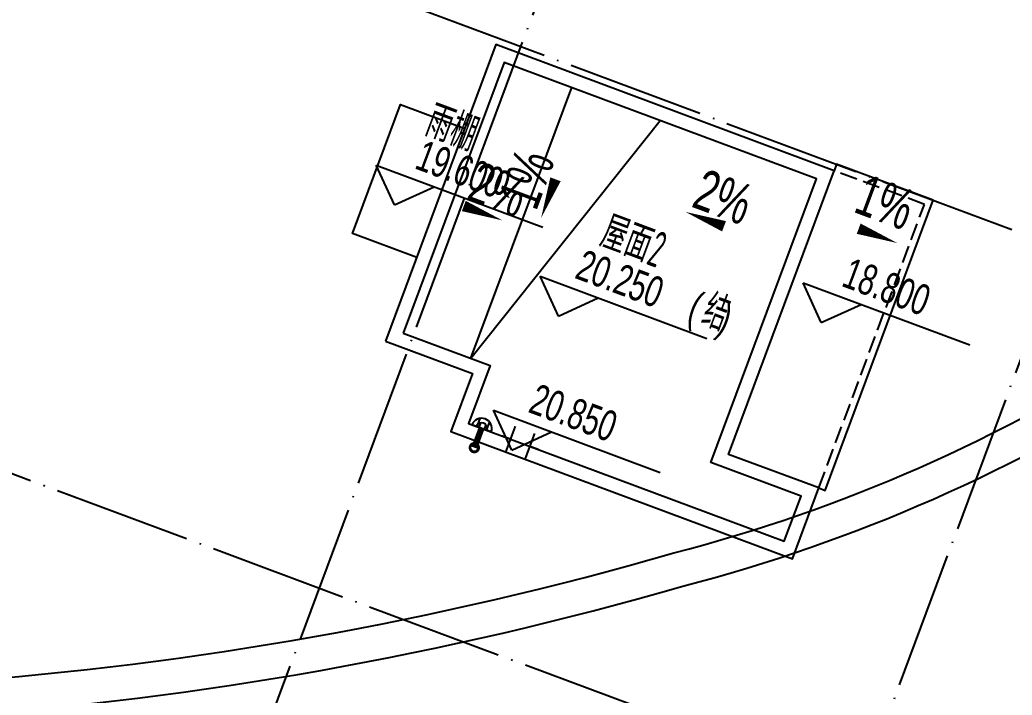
# Model space of a CAD drawing. Header units: millimetres. Extents: x 600121811 to 600690586, y 3472921280 to 3473279938.
# Drawn here: x 600545228 to 600559662, y 3473024699 to 3473034515 of the extents above; entities that cross this region are included whole.
import ezdxf
from ezdxf.enums import TextEntityAlignment as Align

# ---------------------------------------------------------------- set-up
doc = ezdxf.new("R2010")
doc.units = ezdxf.units.MM
doc.header["$LTSCALE"] = 1000
for name, pattern in [('AX-MALL-GIRD-200$0$DOTE', [2.4200000000000004, 2, -0.2, 0.02, -0.2]), ('AX-MALL-WALL-GJ$0$DASH', [0.35, 0.25, -0.1]), ('PX-MALL-PGJ-LG$0$CONTINOUS', [0]), ('PX-MALL-PGJ-LG$0$DASHDOT', [1, 0.5, -0.25, 0, -0.25])]:
    doc.linetypes.add(name, pattern=pattern)
for name, color, linetype in [('AX-MALL-DIM-PGJ$0$A-Anno-Dims', 3, 'CONTINUOUS'), ('AX-MALL-DIM-PGJ$0$A-Anno-Note', 241, 'CONTINUOUS'), ('AX-MALL-DIM-PGJ$0$A-Fixt', 81, 'CONTINUOUS'), ('AX-MALL-GIRD-200$0$A-Grid', 222, 'AX-MALL-GIRD-200$0$DOTE'), ('AX-MALL-GJ-200$0$A-Anno-Note', 241, 'CONTINUOUS'), ('AX-MALL-WALL-GJ$0$A-Anno-Levl', 201, 'CONTINUOUS'), ('AX-MALL-WALL-GJ$0$A-Anno-Note', 241, 'CONTINUOUS'), ('AX-MALL-WALL-GJ$0$A-Detl-Fine', 152, 'CONTINUOUS'), ('AX-MALL-WALL-GJ$0$A-Detl-Patt', 8, 'CONTINUOUS'), ('AX-MALL-WALL-GJ$0$A-Detl-Thin', 131, 'CONTINUOUS'), ('AX-MALL-WALL-GJ$0$A-SEE', 254, 'CONTINUOUS'), ('PX-MALL-PGJ-LG$0$P-Pipe-Risr', 7, 'CONTINUOUS'), ('PX-MALL-PGJ-LG$0$P-Pipe-Risr-Arch', 6, 'CONTINUOUS'), ('PX-MALL-PGJ-LG$0$P-Pipe-Risr-W100', 6, 'CONTINUOUS'), ('PX-MALL-PGJ-LG$0$P-Pipe-Risr-W50', 6, 'CONTINUOUS'), ('PX-MALL-PGJ-LG$0$P-Stom', 4, 'PX-MALL-PGJ-LG$0$DASHDOT'), ('PX-MALL-PGJ-LG$0$P-Stom-pipe', 4, 'PX-MALL-PGJ-LG$0$CONTINOUS'), ('PX-MALL-PGJ-LG$0$P-Stom-Strn', 120, 'CONTINUOUS'), ('PX-MALL-PGJ-LG$0$P-Stom-Strn-W100', 120, 'CONTINUOUS'), ('PX-MALL-PGJ-LG$0$P-Stom-Strn-W50', 120, 'CONTINUOUS'), ('PX-MALL-PGJ-LG$0$P-Stru', 40, 'CONTINUOUS')]:
    doc.layers.add(name, color=color, linetype=linetype)
doc.styles.add('AX-MALL-DIM-PGJ$0$_TCH_DIM', font='zy_en.shx', dxfattribs={"width": 0.7, "bigfont": 'zy_cn.shx'})
doc.styles.add('AX-MALL-WALL-GJ$0$_TCH_DIM', font='zy_en.shx', dxfattribs={"width": 0.7, "bigfont": 'zy_cn.shx'})
doc.styles.add('AX-MALL-WALL-GJ$0$STANDARD', font='GBENOR', dxfattribs={"bigfont": 'GBCBIG'})
doc.styles.add('PX-MALL-PGJ-LG$0$jzfz', font='jzfz_eng.shx', dxfattribs={"width": 0.6, "bigfont": 'jzfz_cnb.shx'})

# ---------------------------------------------------------------- blocks, each defined once
blk = doc.blocks.new('AX-MALL-GIRD-200')
at = {"layer": 'AX-MALL-GIRD-200$0$A-Grid'}
for p, q in [((600226689.7942976, 3473155506.95292), (600584585.7983962, 3473022180.189638)), ((600223757.4145118, 3473147635.412487), (600581653.41861, 3473014308.649205)), ((600537481.5499611, 3472993766.198546), (600576211.0889103, 3473097729.925627)), ((600545353.090394, 3472990833.81876), (600584082.6293433, 3473094797.545841))]:
    blk.add_line(p, q, dxfattribs=at)
blk = doc.blocks.new('AX-MALL-WALL-GJ$0$A$C3841687A')
at = {"layer": 'AX-MALL-WALL-GJ$0$A-Detl-Patt'}
for points in [[(1399.999999880791, 59849.99999809265), (1400.000000119209, 38561.06546878815, -0.2891341552693316), (-7086.701078891754, 25111.90190267563, -0.006611957542132409), (-9776.135731101036, 24157.98794841766)], [(-9711.77727675438, 23968.62589073181, 0.006632955152188892), (-7008.841141939163, 24927.45411157608, 0.2892976732896045), (1599.999999761581, 38561.06546926498), (1600.000000238419, 59849.99999952316)]]:
    blk.add_lwpolyline(points, format="xyb", dxfattribs=at)
blk = doc.blocks.new('AX-MALL-WALL-GJ$0$fgegrhrthr')
at = {"layer": 'AX-MALL-WALL-GJ$0$A-Detl-Fine', "color": 4}
for points in [[(415233.6004952192, 64754.90628814697, 0.1050166574726972), (434579.3773854971, 73589.37568044662)], [(415359.9187629223, 64270.79161167145, 0.1048949200193677), (434871.545194149, 73183.56277275085)]]:
    blk.add_lwpolyline(points, format="xyb", dxfattribs=at)
for radius, start, end in [(23485.73271437852, 304.9656507993169, 341.7672069937725), (23985.73271417651, 304.9820523584467, 341.7696217875574)]:
    blk.add_arc((421120.0508053303, 92835.83429384232), radius, start, end, dxfattribs=at)
blk = doc.blocks.new('AX-MALL-WALL-GJ')
at = {"layer": 'AX-MALL-WALL-GJ$0$A-Anno-Levl'}
for p, q in [((600550675.8784077, 3473031824.340154), (600550411.2805166, 3473032403.121594)), ((600550411.2805166, 3473032403.121594), (600552835.133174, 3473031500.165354)), ((600550675.8784077, 3473031824.340154), (600551254.6598482, 3473032088.938046)), ((600553061.5575199, 3473030209.520868), (600552796.9596286, 3473030788.302309)), ((600552796.9596286, 3473030788.302309), (600555220.8122859, 3473029885.346067)), ((600556884.9615915, 3473030114.478781), (600556620.3637004, 3473030693.260221)), ((600556620.3637004, 3473030693.260221), (600559044.2163577, 3473029790.303981)), ((600553061.5575199, 3473030209.520868), (600553640.3389604, 3473030474.118759)), ((600556884.9615915, 3473030114.478781), (600557463.743032, 3473030379.076672)), ((600552384.808131, 3473028260.798589), (600552120.2102399, 3473028839.580029)), ((600552120.2102399, 3473028839.580029), (600554544.0628972, 3473027936.623788)), ((600552384.808131, 3473028260.798589), (600552963.5895715, 3473028525.39648))]:
    blk.add_line(p, q, dxfattribs=at)
at = {"layer": 'AX-MALL-WALL-GJ$0$A-Detl-Patt', "linetype": 'AX-MALL-WALL-GJ$0$DASH'}
blk.add_lwpolyline([(600556849.7750528, 3473027710.562573), (600558385.7835126, 3473031833.750421), (600557073.8601071, 3473032322.480385)], dxfattribs=at)
at = {"layer": 'AX-MALL-WALL-GJ$0$A-Detl-Thin'}
for points in [[(600550548.3203107, 3473029844.612276), (600551813.3893092, 3473029373.336953), (600551499.2057607, 3473028529.957623), (600556465.7729387, 3473026679.765614), (600556849.7750529, 3473027710.562573), (600555537.8516476, 3473028199.292539), (600557073.8601071, 3473032322.480385), (600552154.1473366, 3473034155.217752)], [(600550805.5565065, 3473029962.211339), (600552070.625505, 3473029490.936016), (600551756.4419565, 3473028647.556685), (600556348.1738757, 3473026937.00181), (600556592.5388572, 3473027592.963511), (600555280.6154519, 3473028081.693476), (600556816.6239114, 3473032204.881322), (600552271.7463996, 3473033897.981556)]]:
    blk.add_lwpolyline(points, close=True, dxfattribs=at)
for points in [[(600551002.140992, 3473031062.826867), (600550065.052844, 3473031411.919698), (600550763.2385067, 3473033286.095992), (600551700.3266543, 3473032937.003161)], [(600556849.7750529, 3473027710.562573), (600556943.4838675, 3473027675.653291), (600558514.4016104, 3473031892.549952), (600557108.7693902, 3473032416.189199), (600557073.8601071, 3473032322.480385)]]:
    blk.add_lwpolyline(points, dxfattribs=at)
at = {"layer": 'AX-MALL-WALL-GJ$0$A-Anno-Note', "rotation": 339.5681613098035}
blk.add_blockref('AX-MALL-WALL-GJ$0$A$C3841687A', (600557212.3033234, 3472995454.732511), dxfattribs=at)
at = {"layer": 'AX-MALL-WALL-GJ$0$A-Detl-Thin', "color": 0, "rotation": 339.5681613098035}
blk.add_blockref('AX-MALL-WALL-GJ$0$fgegrhrthr', (600121810.7232081, 3473109514.681513), dxfattribs=at)
at = {"layer": 'AX-MALL-WALL-GJ$0$A-SEE'}
blk.add_blockref('AX-MALL-GIRD-200', (0, 0), dxfattribs=at)
at = {"layer": 'AX-MALL-WALL-GJ$0$A-Anno-Note', "style": 'AX-MALL-WALL-GJ$0$STANDARD'}
for s, p in [('雨棚', (600551087.0772302, 3473032839.415382)), ('屋面', (600553631.106363, 3473031228.516257))]:
    blk.add_text(s, height=506.3829787234042, rotation=339.568161309756, dxfattribs=at).set_placement(p)
at = {"layer": 'AX-MALL-WALL-GJ$0$A-Anno-Note'}
for s, height, rotation, style, width, p in [('19.600', 446.25, 339.5681612504137, 'AX-MALL-WALL-GJ$0$_TCH_DIM', 0.7, (600550952.7786276, 3473032361.62805)), ('2', 525, 339.568161309756, 'AX-MALL-WALL-GJ$0$STANDARD', 0.6, (600554321.9596457, 3473030971.153137)), ('20.250', 446.25, 339.5681612504137, 'AX-MALL-WALL-GJ$0$_TCH_DIM', 0.7, (600553282.700995, 3473030767.579787)), ('18.800', 446.25, 339.5681612504137, 'AX-MALL-WALL-GJ$0$_TCH_DIM', 0.7, (600557161.8618114, 3473030651.766677)), ('(', 446.25, 339.5681612504137, 'AX-MALL-WALL-GJ$0$_TCH_DIM', 0.7, (600554915.108546, 3473030159.460073)), ('结', 506.3829787234042, 339.5681612504137, 'AX-MALL-WALL-GJ$0$_TCH_DIM', 0.7, (600555110.2571526, 3473030086.76149)), (')', 446.25, 339.5681612504137, 'AX-MALL-WALL-GJ$0$_TCH_DIM', 0.7, (600555352.0558014, 3473029996.684398)), ('20.850', 446.25, 339.5681612504137, 'AX-MALL-WALL-GJ$0$_TCH_DIM', 0.7, (600552605.9516063, 3473028818.857508))]:
    blk.add_text(s, height=height, rotation=rotation, dxfattribs=dict(at, style=style, width=width)).set_placement(p)
blk = doc.blocks.new('PX-MALL-PGJ-LG$0$A$C48A01704')
at = {"layer": 'PX-MALL-PGJ-LG$0$P-Stom-Strn-W100', "ltscale": 0.7}
for p, q in [((0, 150), (0, -150)), ((-127.5497024716969, 73.83302595079476), (0, 73.83302595079476)), ((-127.5497024716969, -73.83302595079658), (0, -73.83302595079658))]:
    blk.add_line(p, q, dxfattribs=at)
blk.add_arc((3.056681682595809, -1.818989403545856e-12), 150.0311411104683, 91.16740482469793, 268.8325951753021, dxfattribs=at)
blk = doc.blocks.new('PX-MALL-PGJ-LG$0$A$C00A74F81')
at = {"layer": 'PX-MALL-PGJ-LG$0$P-Stom-Strn-W50', "ltscale": 0.7}
for p, q in [((-70.1523363594315, 40.60816427293685), (0, 40.60816427293685)), ((0, 82.5), (0, -82.5)), ((-70.1523363594315, -40.60816427293776), (0, -40.60816427293776))]:
    blk.add_line(p, q, dxfattribs=at)
blk.add_arc((1.681174925426603, -9.094947017729282e-13), 82.51712761075758, 91.16740482469793, 268.8325951753021, dxfattribs=at)
blk = doc.blocks.new('PX-MALL-PGJ-LG$0$P-Stom-Ysd-Cp')
at = {"layer": 'PX-MALL-PGJ-LG$0$P-Stom-Strn-W100', "ltscale": 0.7}
blk.add_blockref('PX-MALL-PGJ-LG$0$A$C48A01704', (0, 0), dxfattribs=at)
at = {"layer": 'PX-MALL-PGJ-LG$0$P-Stom-Strn-W50'}
blk.add_blockref('PX-MALL-PGJ-LG$0$A$C00A74F81', (0, 0), dxfattribs=at)
blk = doc.blocks.new('PX-MALL-PGJ-LG$0$P-Risr')
at = {"layer": 'PX-MALL-PGJ-LG$0$P-Pipe-Risr-W50'}
h = blk.add_hatch(color=0, dxfattribs=at)
edge = h.paths.add_edge_path()
edge.add_ellipse((0, 0), major_axis=(47.05795628796547, 47.05795628796547), ratio=0.9999999999999695, start_angle=225.0000000000009, end_angle=405.0000000000009, ccw=False)
edge.add_ellipse((0, 0), major_axis=(47.05795628796764, 47.05795628796764), ratio=0.9999999999998785, start_angle=133.9675974886221, end_angle=225.0000000000035, ccw=False)
edge.add_line((-66.53919663240958, 1.199087783927098), (-54.4367953546693, 1.199087783927098))
edge.add_ellipse((0, 0), major_axis=(-38.50196423560672, 38.50196423560672), ratio=0.9999999999999859, start_angle=43.73814098242129, end_angle=134.9999999999996)
edge.add_ellipse((0, 0), major_axis=(38.50196423561096, 38.50196423561096), ratio=0.9999999999998216, start_angle=225.0000000000051, end_angle=405.0000000000051)
edge.add_ellipse((0, 0), major_axis=(38.50196423560679, 38.50196423560679), ratio=0.9999999999999831, start_angle=45.00000000000048, end_angle=133.7381409824204)
edge.add_line((-54.43679535467527, 1.199087783927098), (-66.53919663241555, 1.199087783927098))
edge.add_ellipse((0, 0), major_axis=(-47.05795628796762, 47.05795628796762), ratio=0.9999999999998742, start_angle=-45.00000000000358, end_angle=43.967597488629224, ccw=False)
at = {"layer": 'PX-MALL-PGJ-LG$0$P-Pipe-Risr-Arch', "ltscale": 0.7}
blk.add_circle((0, 0), 59.29000000000001, dxfattribs=at)
at = {"layer": 'PX-MALL-PGJ-LG$0$P-Pipe-Risr-W100', "color": 0, "const_width": 15}
blk.add_lwpolyline([(-75, 0, 1), (75, 0, 1)], format="xyb", close=True, dxfattribs=at)
at = {"layer": 'PX-MALL-PGJ-LG$0$P-Pipe-Risr-W50'}
blk.add_circle((0, 0), 54.45000000000001, dxfattribs=at)
at = {"layer": 'PX-MALL-PGJ-LG$0$P-Pipe-Risr', "style": 'PX-MALL-PGJ-LG$0$jzfz', "width": 0.6, "flags": 1}
for tag, p in [('SYS-MARK', (0.3310501334344735, -45.65933377496549)), ('RANGE', (0.3337570973526454, -45.67887874227017))]:
    blk.add_attdef(tag, text='', height=0.015625, dxfattribs=at).set_placement(p, align=Align.MIDDLE)
blk = doc.blocks.new('PX-MALL-PGJ-LG$0$fstg')
at = {"layer": 'PX-MALL-PGJ-LG$0$P-Stru', "ltscale": 0.7, "const_width": 30}
for points in [[(5.820766091346741e-11, 150.0000000001164), (5.820766091346741e-11, 286.5484393091174)], [(-199.9999999999418, 150.0000000002328), (200.0000000000582, 150)], [(200.0000000000582, -149.9999999998836), (-199.9999999999418, -149.9999999997672)], [(5.820766091346741e-11, -150.0000000001164), (5.820766091346741e-11, -286.5484393091174)]]:
    blk.add_lwpolyline(points, dxfattribs=at)
blk = doc.blocks.new('PX-MALL-PGJ-LG')
at = {"layer": 'PX-MALL-PGJ-LG$0$P-Stom', "const_width": 89.99999999999999}
blk.add_lwpolyline([(600551943.8595856, 3473028577.738118), (600551839.1317366, 3473028296.611675)], dxfattribs=at)
at = {"layer": 'PX-MALL-PGJ-LG$0$P-Stom-pipe', "ltscale": 0.7, "rotation": 159.5681612768252}
blk.add_blockref('PX-MALL-PGJ-LG$0$P-Risr', (600551839.1317366, 3473028296.611675), dxfattribs=at)
at = {"layer": 'PX-MALL-PGJ-LG$0$P-Stom-Strn', "rotation": 249.5681612768253}
blk.add_blockref('PX-MALL-PGJ-LG$0$P-Stom-Ysd-Cp', (600551943.7650877, 3473028577.484452), dxfattribs=at)
at = {"layer": 'PX-MALL-PGJ-LG$0$P-Stru', "rotation": 249.5681611705979}
blk.add_blockref('PX-MALL-PGJ-LG$0$fstg', (600552506.1124747, 3473028368.282419), dxfattribs=at)
blk = doc.blocks.new('AX-MALL-DIM-PGJ')
at = {"layer": 'AX-MALL-DIM-PGJ$0$A-Anno-Dims'}
for points in [[(600553085.722533, 3473032374.615464, 0, 0, 0), (600552810.3504239, 3473031635.419708, 0, 160, 0), (600553019.8061229, 3473032197.672596, 0, 0, 0)], [(600551798.9817961, 3473031767.493084, 0, 0, 0), (600552248.0055089, 3473031600.218575, 0, 160, 0), (600551685.7526212, 3473031809.674274, 0, 0, 0)], [(600555687.5361594, 3473031434.188476, 0, 0, 0), (600554908.6374489, 3473031724.3511, 0, 160, 0), (600555470.8903371, 3473031514.895401, 0, 0, 0)], [(600557169.338905, 3473031576.964728, 0, 0, 0), (600557991.9488324, 3473031270.518393, 0, 160, 0), (600557429.6959443, 3473031479.974092, 0, 0, 0)]]:
    blk.add_lwpolyline(points, format="xyseb", dxfattribs=at)
at = {"layer": 'AX-MALL-DIM-PGJ$0$A-Fixt'}
for q in [(600553255.6889538, 3473033531.434083), (600554544.1851555, 3473033051.431439)]:
    blk.add_line((600551789.4990603, 3473029595.663866), q, dxfattribs=at)
at = {"layer": 'AX-MALL-DIM-PGJ$0$A-Anno-Note', "style": 'AX-MALL-DIM-PGJ$0$_TCH_DIM', "width": 0.7}
for s, rotation, p in [('1%', 69.5681613165532, (600552736.5314884, 3473031724.006891)), ('2%', 339.5681612295717, (600551705.311795, 3473031909.208169)), ('2%', 339.5681613447221, (600554979.9049468, 3473031804.622127)), ('1%', 339.5681613117324, (600557334.5773668, 3473031729.049074))]:
    blk.add_text(s, height=595, rotation=rotation, dxfattribs=at).set_placement(p)

msp = doc.modelspace()

# ---------------------------------------------------------------- block references
at = {"layer": 'AX-MALL-GJ-200$0$A-Anno-Note'}
for name in ['AX-MALL-WALL-GJ', 'PX-MALL-PGJ-LG', 'AX-MALL-DIM-PGJ']:
    msp.add_blockref(name, (0, 0), dxfattribs=at)

doc.saveas('drawing.dxf')
